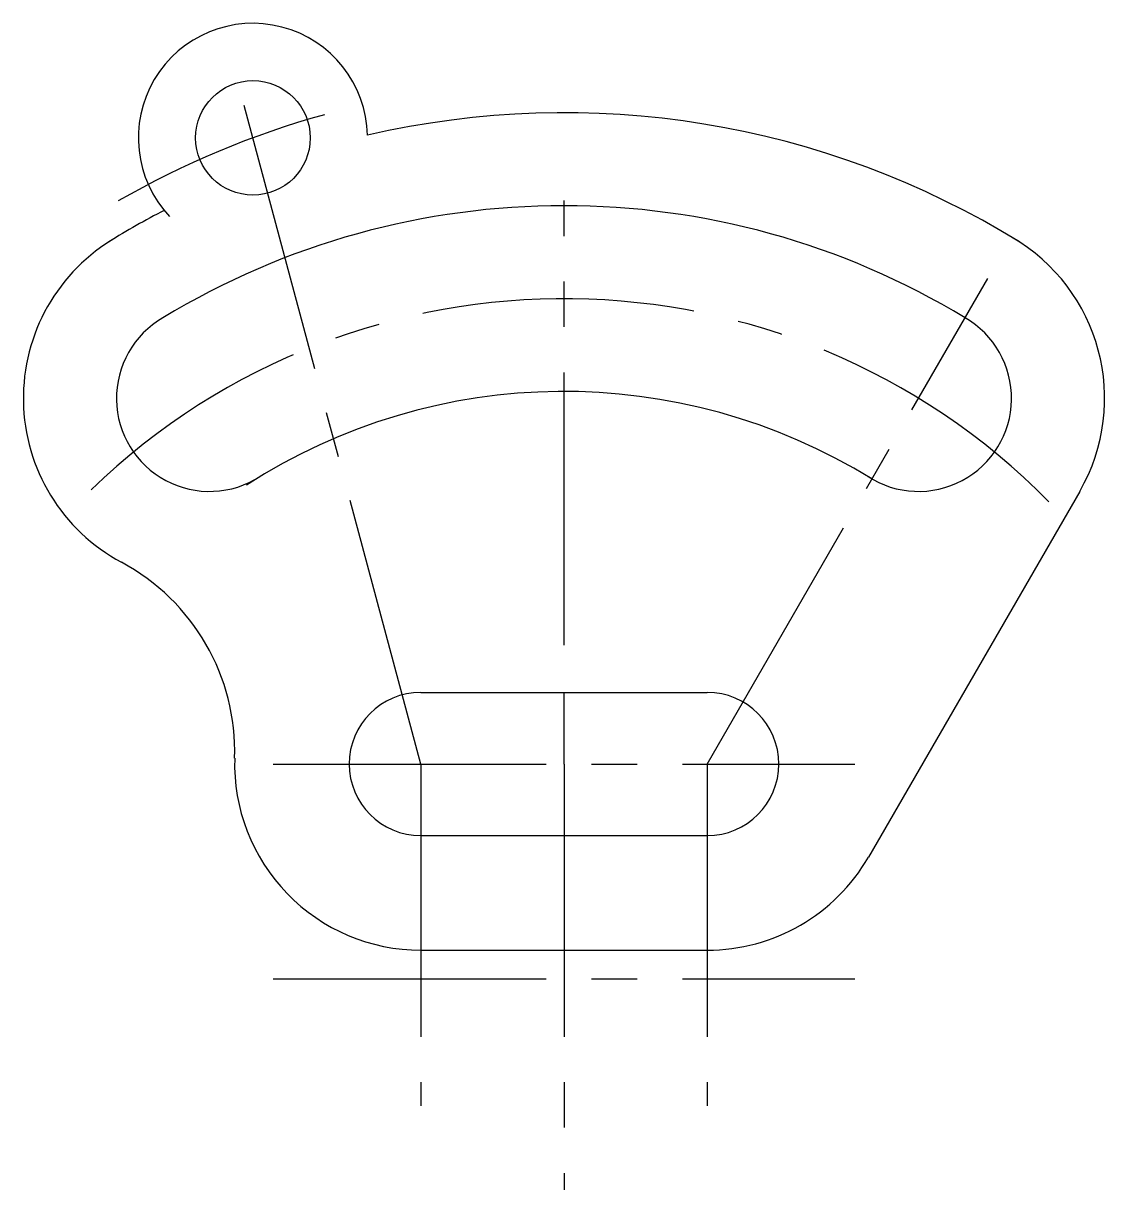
# Model space of a CAD drawing. Header units: millimetres. Extents: x 1668.6 to 1744.1, y 569.6 to 651.1.
import ezdxf

# ---------------------------------------------------------------- set-up
doc = ezdxf.new("R2010")
doc.units = ezdxf.units.MM
doc.linetypes.add('CENTER2', pattern=[28.575, 19.05, -3.175, 3.175, -3.175])
doc.layers.add('eksen', color=40, linetype='CENTER2')

msp = doc.modelspace()

# ---------------------------------------------------------------- linework, layer by layer
for p, q in [((1742.325, 618.369), (1727.577, 592.825)), ((1696.319, 604.325), (1716.319, 604.325)), ((1696.319, 594.325), (1716.319, 594.325)), ((1696.319, 586.325), (1716.319, 586.325))]:
    msp.add_line(p, q)
msp.add_circle((1684.599, 643.063), 4)
for centre, radius, start, end in [((1684.599, 643.063), 8, 1.30332, 223.3959), ((1706.319, 584.325), 60.497, 58.29959, 103.10972), ((1706.319, 584.325), 60.497, 117.47601, 121.70041), ((1706.319, 584.325), 53.998, 58.7688, 121.2312), ((1681.571, 624.869), 13, 120, 241.78305), ((1731.066, 624.869), 13, 330, 60), ((1681.571, 624.869), 6.5, 120, 302.96769), ((1731.066, 624.869), 6.5, 237.03231, 60), ((1706.319, 584.458), 40.889, 58.2803, 122.83856), ((1668.332, 600.196), 15, 358.21695, 61.78305), ((1696.319, 599.325), 5, 90, 270), ((1716.319, 599.325), 5, 270, 90), ((1696.319, 599.325), 13, 178.21695, 270), ((1716.319, 599.325), 13, 270, 330)]:
    msp.add_arc(centre, radius, start, end)
at = {"layer": 'eksen'}
for p, q in [((1696.319, 599.325), (1683.571, 646.901)), ((1706.319, 607.631), (1706.319, 638.691)), ((1716.319, 599.325), (1735.901, 633.243)), ((1706.319, 599.325), (1706.319, 604.325)), ((1686.021, 599.325), (1726.616, 599.325)), ((1696.319, 599.325), (1696.319, 575.455)), ((1706.319, 599.325), (1706.319, 569.592)), ((1716.319, 599.325), (1716.319, 575.455)), ((1686.021, 584.325), (1726.616, 584.325))]:
    msp.add_line(p, q, dxfattribs=at)
for centre, radius, start, end in [((1706.319, 584.458), 62.5, 105.52132, 119.86394), ((1706.319, 584.325), 47.5, 44.53362, 134.03414)]:
    msp.add_arc(centre, radius, start, end, dxfattribs=at)

doc.saveas('drawing.dxf')
